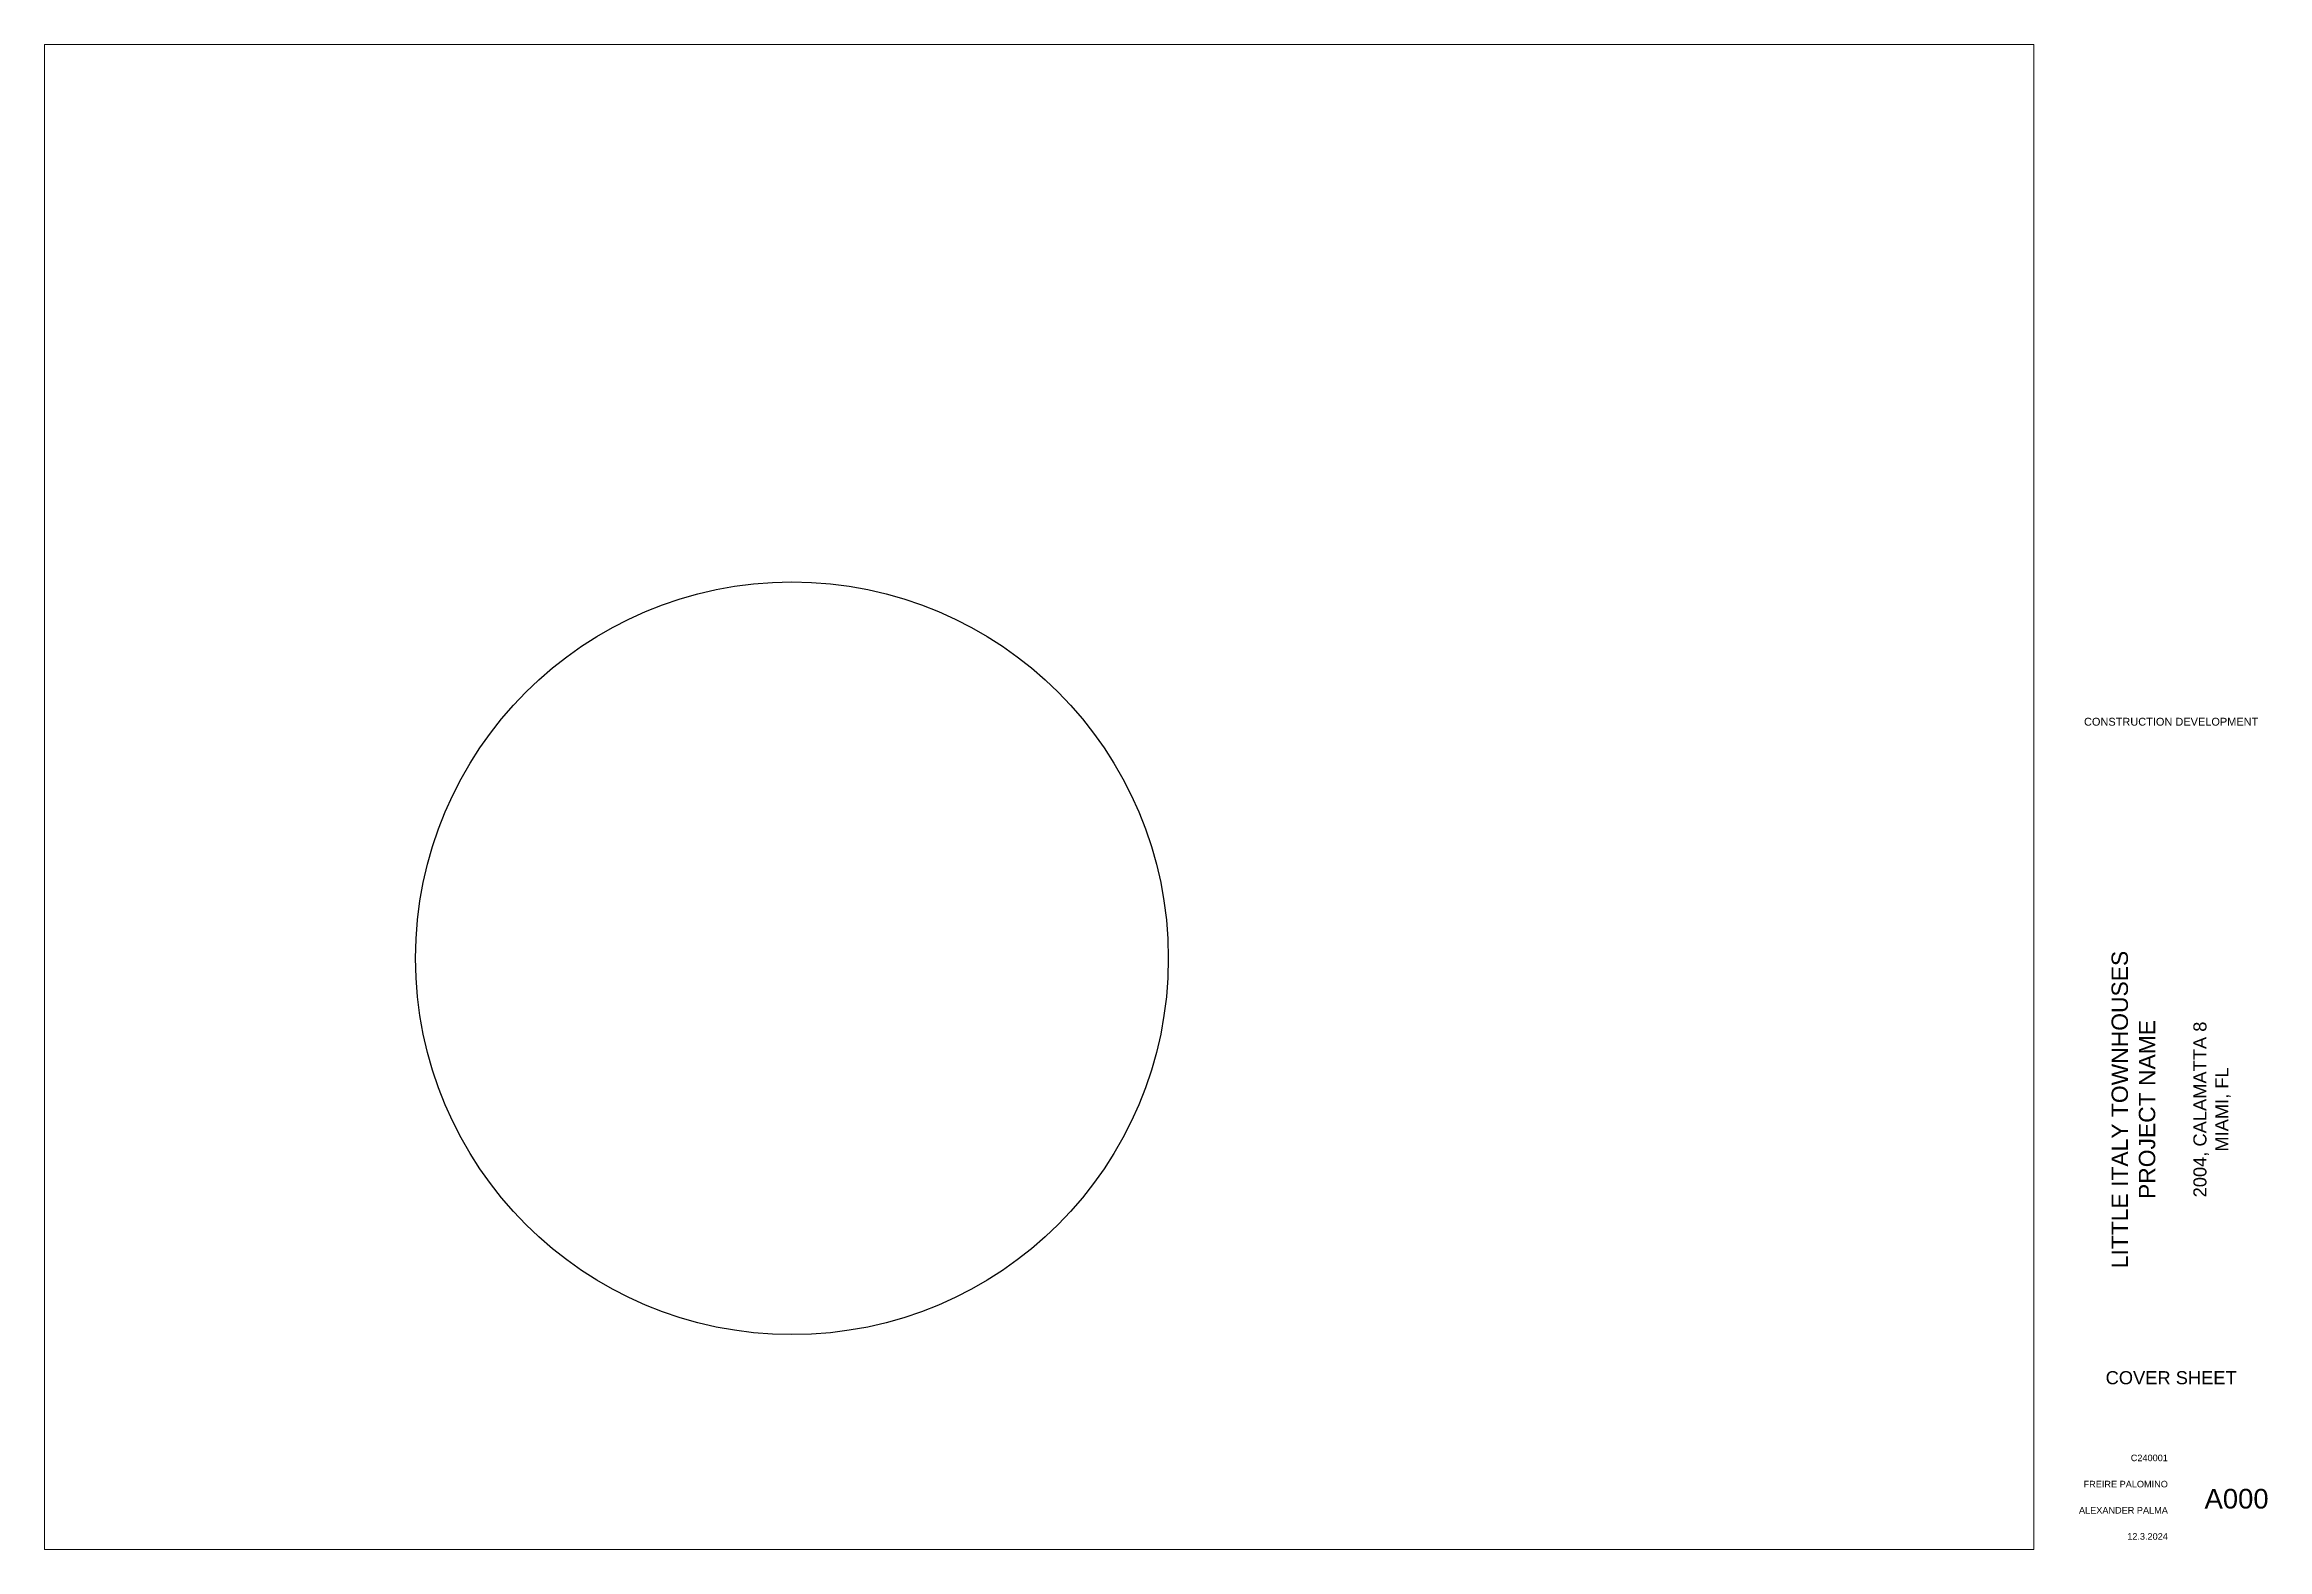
# Paper-space layout 'A000' of a CAD drawing. Header units: inches. Extents: x 0.3 to 34.2, y 0.2 to 23.2.
# The model-space entities are those that its viewports show. They can reach past a viewport. Long polylines and large blocks are cut down to what shows.
import ezdxf

# ---------------------------------------------------------------- set-up
doc = ezdxf.new("R2010")
doc.units = ezdxf.units.IN
doc.header["$MEASUREMENT"] = 0
doc.styles.get("Standard").update_dxf_attribs({"font": 'arial.ttf'})

msp = doc.modelspace()

# ---------------------------------------------------------------- linework, layer by layer
msp.add_circle((-37.45, -17.62), 53.93)

psp = doc.layouts.new('A000')

# ---------------------------------------------------------------- texts
for s, width, heights, insert, char_height, attachment_point in [('\\pxqc;CONSTRUCTION DEVELOPMENT', 3.9, [0], (30.818, 12.898), 0.12, 4), ('\\pxqc;COVER SHEET', 3.9, [0], (30.818, 2.873), 0.2, 4), ('\\pxqr;C240001', 1.9, [0], (30.818, 1.648), 0.1, 4), ('\\pxqr;FREIRE PALOMINO', 1.9, [0], (30.818, 1.248), 0.1, 4), ('\\pxsm1,qc;A000', 1.9, [1.45], (34.718, 1.023), 0.3, 6), ('\\pxqr;ALEXANDER PALMA', 1.9, [0], (30.818, 0.848), 0.1, 4), ('\\pxqr;12.3.2024', 1.9, [0], (30.818, 0.448), 0.1, 4)]:
    psp.add_mtext_dynamic_manual_height_columns(s, width=width, gutter_width=1, heights=heights, dxfattribs=dict(insert=insert, char_height=char_height, attachment_point=attachment_point))
at = {"insert": (32.768, 3.798), "char_height": 0.2, "attachment_point": 4, "rotation": 90}
psp.add_mtext_dynamic_manual_height_columns('\\pxqc;{\\H1.25x;LITTLE ITALY TOWNHOUSES PROJECT NAME\\P\\P}2004, CALAMATTA 8\\PMIAMI, FL', width=6.35, gutter_width=1, heights=[3.9], dxfattribs=at)

# ---------------------------------------------------------------- viewports
at = {"layer": '0'}
psp.add_viewport(center=(15.468, 11.748), size=(30.4, 23), view_center_point=(-2.039, 5.489), view_height=215.66876, dxfattribs=at)

doc.saveas('drawing.dxf')
